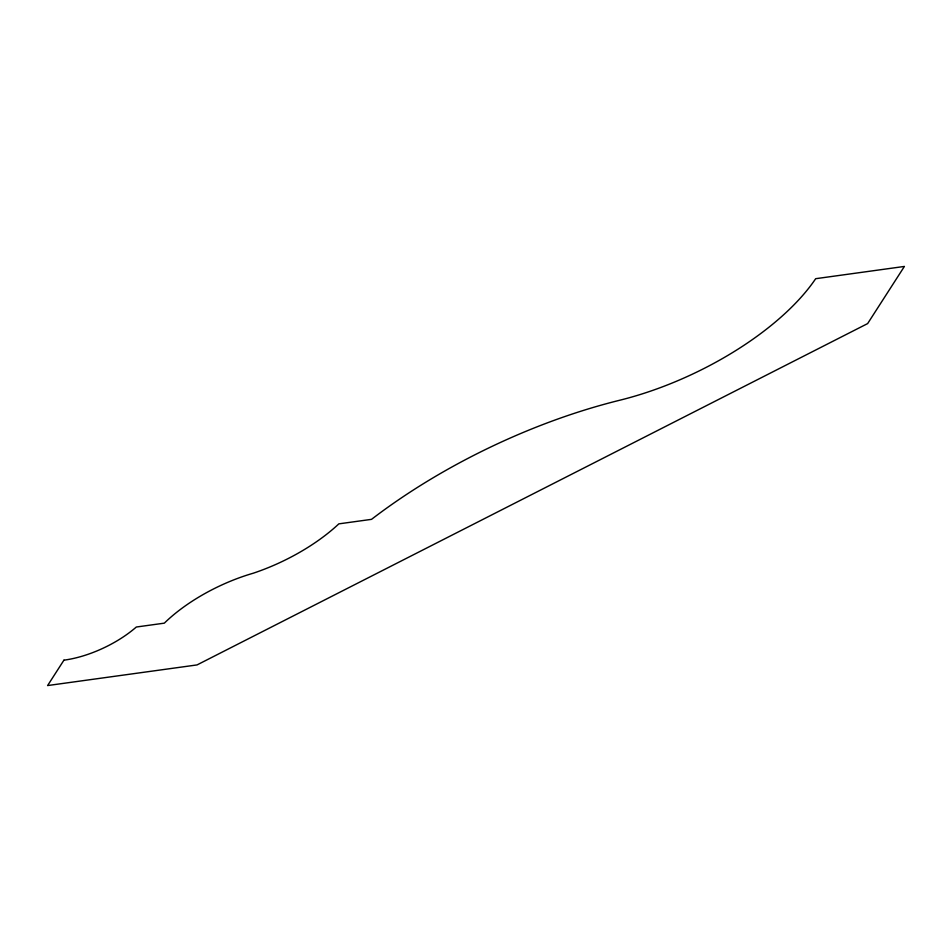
<?xml version="1.0" encoding="UTF-8"?>
<svg xmlns="http://www.w3.org/2000/svg" width="952" height="952" viewBox="0 0 952 952"><rect width="100%" height="100%" fill="white"/><g stroke="black" fill="none" stroke-linecap="round" stroke-linejoin="round"><path stroke-width="1.43" d="M63.939 660.164L47.6 685.559L197.028 664.924L867.641 323.585L904.4 266.441L815.674 278.698A188.187 83.383 -25.4 0 1 619.669 400.257A322.823 143.038 -25.4 0 0 371.518 519.352L338.841 523.862A115.846 51.325 -25.4 0 1 253.22 573.223A106.291 47.1 -25.4 0 0 164.327 623.155L136.314 627.023A70.746 31.345 -25.4 0 1 63.939 660.164"/></g></svg>
